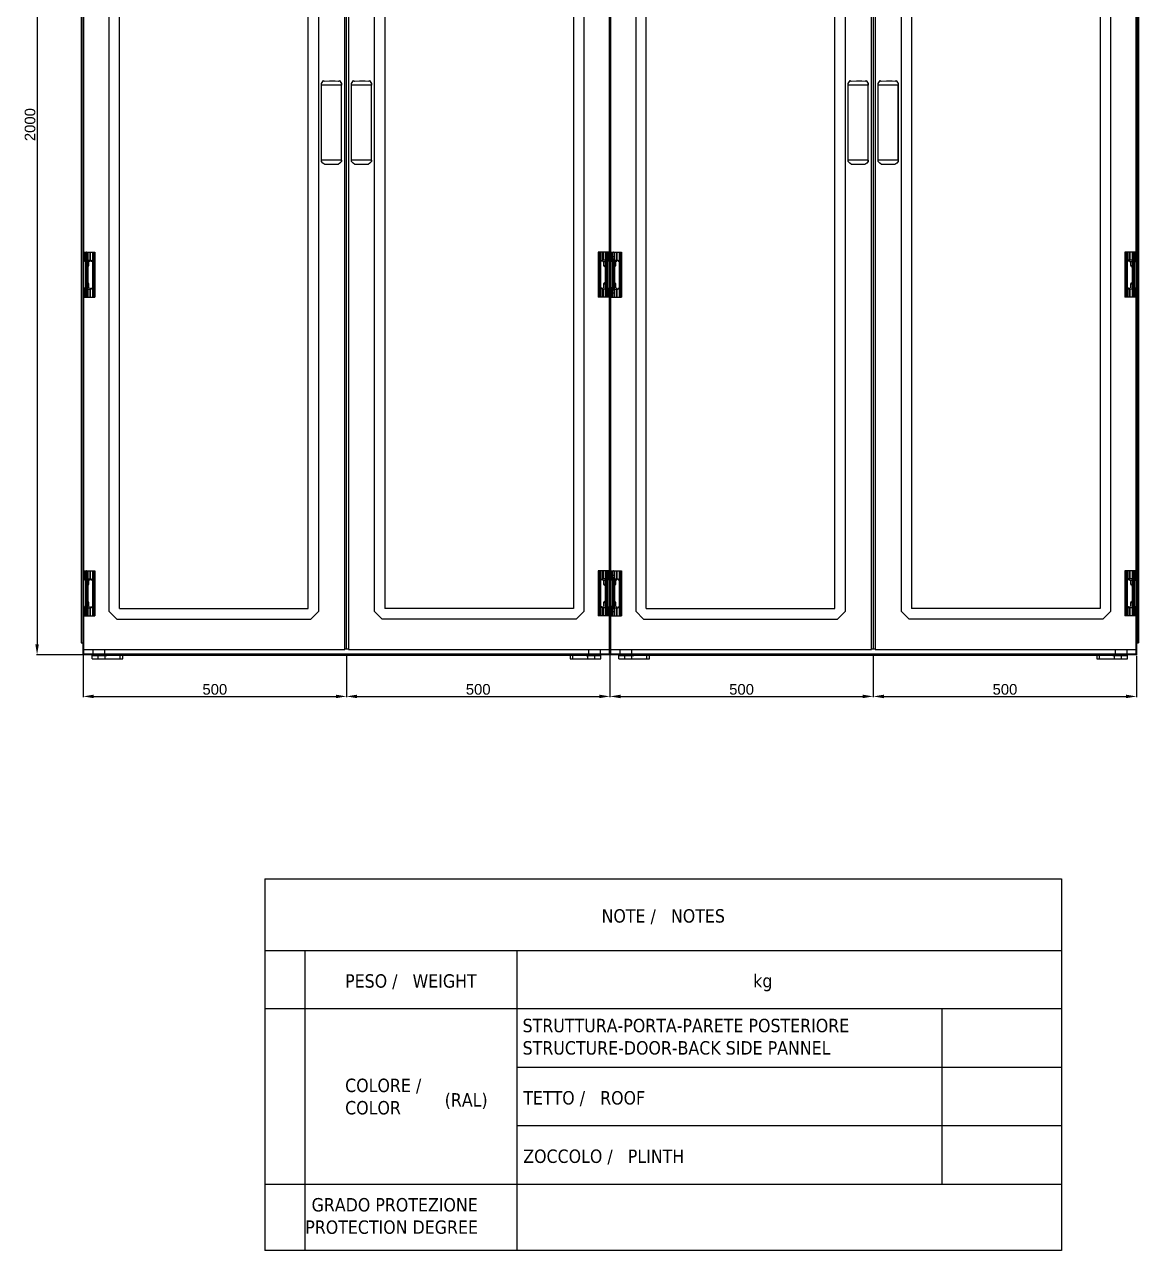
# Model space of a CAD drawing. Header units: millimetres. Extents: x 44489 to 51214, y 26943 to 32352.
# Drawn here: x 46947 to 49045, y 27735 to 30043 of the extents above; entities that cross this region are included whole.
import ezdxf
from ezdxf.enums import TextEntityAlignment as Align

# ---------------------------------------------------------------- set-up
doc = ezdxf.new("R2010")
doc.units = ezdxf.units.MM
doc.styles.add('MtXpl_Tahoma', font='tahoma.ttf')
doc.styles.get("Standard").update_dxf_attribs({"font": 'arial.ttf'})
doc.styles.add('Tahoma', font='tahoma.ttf')

msp = doc.modelspace()

# ---------------------------------------------------------------- linework, layer by layer
at = {"color": 7}
for p, q in [((47057.4, 30850.8), (47057.4, 28866.3)), ((47058.8, 28866.3), (47058.8, 30850.8)), ((47550, 28898.3), (47550, 30850.8)), ((47553.5, 28867.1), (47553.5, 30851.8)), ((47557.1, 30850.8), (47557.1, 28866.3)), ((48047.8, 30850.8), (48047.8, 28866.3)), ((48049.1, 28866.3), (48049.1, 30850.8)), ((48049.4, 30850.8), (48049.4, 28866.3)), ((48050.8, 28866.3), (48050.8, 30850.8)), ((48542, 28898.3), (48542, 30850.8)), ((48545.5, 28867.1), (48545.5, 30851.8)), ((48549.1, 30850.8), (48549.1, 28866.3)), ((49039.8, 30850.8), (49039.8, 28866.3)), ((49041.1, 28866.3), (49041.1, 30850.8)), ((47053.8, 30830.1), (47053.8, 28879.1)), ((47056.5, 30830.1), (47056.5, 28879.1)), ((47057.3, 28879.3), (47057.3, 30830.2)), ((48049.3, 30830.2), (48049.3, 28879.3)), ((48049.3, 28879.3), (48049.3, 30830.2)), ((49041.3, 30830.2), (49041.3, 28879.3)), ((49042, 30830.1), (49042, 28879.1)), ((49044.8, 30830.1), (49044.8, 28879.1)), ((47105.9, 30778.6), (47105.9, 28938.6)), ((47125.9, 28943.6), (47125.9, 30773.6)), ((47480.9, 28943.6), (47480.9, 30773.6)), ((47500.9, 28938.6), (47500.9, 30778.6)), ((47605.6, 30778.6), (47605.6, 28938.6)), ((47625.6, 30773.6), (47625.6, 28943.6)), ((47980.6, 30773.6), (47980.6, 28943.6)), ((48000.6, 28938.6), (48000.6, 30778.6)), ((48097.9, 30778.6), (48097.9, 28938.6)), ((48117.9, 28943.6), (48117.9, 30773.6)), ((48472.9, 28943.6), (48472.9, 30773.6)), ((48492.9, 28938.6), (48492.9, 30778.6)), ((48597.6, 30778.6), (48597.6, 28938.6)), ((48617.6, 30773.6), (48617.6, 28943.6)), ((48972.6, 30773.6), (48972.6, 28943.6)), ((48992.6, 28938.6), (48992.6, 30778.6)), ((47506.1, 29932.4), (47506, 29932.1)), ((47506, 29785.6), (47506, 29932.1)), ((47506.1, 29932.4), (47509.9, 29937.6)), ((47506.2, 29929.4), (47506.1, 29932.4)), ((47506.2, 29787.6), (47506.2, 29929.4)), ((47543.7, 29929.4), (47506.2, 29929.4)), ((47509.9, 29937.6), (47511.4, 29936.8)), ((47511.4, 29936.8), (47521.5, 29937.5)), ((47521.5, 29937.5), (47532, 29937.4)), ((47532, 29937.4), (47538.4, 29936.8)), ((47538.4, 29936.8), (47539.9, 29937.6)), ((47539.9, 29937.6), (47543.8, 29932.4)), ((47543.8, 29932.4), (47543.7, 29929.4)), ((47543.7, 29787.6), (47543.7, 29929.4)), ((47543.9, 29932.1), (47543.8, 29932.4)), ((47543.9, 29785.6), (47543.9, 29932.1)), ((47562.8, 29932.4), (47562.6, 29932.1)), ((47562.6, 29785.6), (47562.6, 29932.1)), ((47562.8, 29932.4), (47566.6, 29937.6)), ((47562.8, 29929.4), (47562.8, 29932.4)), ((47562.8, 29787.6), (47562.8, 29929.4)), ((47600.3, 29929.4), (47562.8, 29929.4)), ((47566.6, 29937.6), (47568.1, 29936.8)), ((47568.1, 29936.8), (47578.1, 29937.5)), ((47578.1, 29937.5), (47588.6, 29937.4)), ((47588.6, 29937.4), (47595.1, 29936.8)), ((47595.1, 29936.8), (47596.6, 29937.6)), ((47596.6, 29937.6), (47600.4, 29932.4)), ((47600.4, 29932.4), (47600.3, 29929.4)), ((47600.3, 29787.6), (47600.3, 29929.4)), ((47600.6, 29932.1), (47600.4, 29932.4)), ((47600.6, 29785.6), (47600.6, 29932.1)), ((48498.1, 29932.4), (48498, 29932.1)), ((48498, 29785.6), (48498, 29932.1)), ((48498.1, 29932.4), (48501.9, 29937.6)), ((48498.2, 29929.4), (48498.1, 29932.4)), ((48498.2, 29787.6), (48498.2, 29929.4)), ((48535.7, 29929.4), (48498.2, 29929.4)), ((48501.9, 29937.6), (48503.4, 29936.8)), ((48503.4, 29936.8), (48513.5, 29937.5)), ((48513.5, 29937.5), (48524, 29937.4)), ((48524, 29937.4), (48530.4, 29936.8)), ((48530.4, 29936.8), (48531.9, 29937.6)), ((48531.9, 29937.6), (48535.8, 29932.4)), ((48535.8, 29932.4), (48535.7, 29929.4)), ((48535.7, 29787.6), (48535.7, 29929.4)), ((48535.9, 29932.1), (48535.8, 29932.4)), ((48535.9, 29785.6), (48535.9, 29932.1)), ((48554.8, 29932.4), (48554.6, 29932.1)), ((48554.6, 29785.6), (48554.6, 29932.1)), ((48554.8, 29932.4), (48558.6, 29937.6)), ((48554.8, 29929.4), (48554.8, 29932.4)), ((48554.8, 29787.6), (48554.8, 29929.4)), ((48592.3, 29929.4), (48554.8, 29929.4)), ((48558.6, 29937.6), (48560.1, 29936.8)), ((48560.1, 29936.8), (48570.1, 29937.5)), ((48570.1, 29937.5), (48580.6, 29937.4)), ((48580.6, 29937.4), (48587.1, 29936.8)), ((48587.1, 29936.8), (48588.6, 29937.6)), ((48588.6, 29937.6), (48592.4, 29932.4)), ((48592.4, 29932.4), (48592.3, 29929.4)), ((48592.3, 29787.6), (48592.3, 29929.4)), ((48592.6, 29932.1), (48592.4, 29932.4)), ((48592.6, 29785.6), (48592.6, 29932.1)), ((47506, 29785.6), (47506.2, 29785.3)), ((47506.2, 29785.3), (47506.2, 29787.6)), ((47543.7, 29787.6), (47506.2, 29787.6)), ((47509, 29782.2), (47506.2, 29785.3)), ((47512.4, 29779.6), (47509, 29782.2)), ((47514.1, 29779.8), (47512.4, 29779.6)), ((47525, 29779.6), (47514.1, 29779.8)), ((47535.7, 29779.8), (47525, 29779.6)), ((47537.4, 29779.6), (47535.7, 29779.8)), ((47540.9, 29782.2), (47537.4, 29779.6)), ((47543.7, 29785.3), (47540.9, 29782.2)), ((47543.7, 29787.6), (47543.7, 29785.3)), ((47543.7, 29785.3), (47543.9, 29785.6)), ((47562.6, 29785.6), (47562.8, 29785.3)), ((47562.8, 29785.3), (47562.8, 29787.6)), ((47600.3, 29787.6), (47562.8, 29787.6)), ((47565.7, 29782.2), (47562.8, 29785.3)), ((47569.1, 29779.6), (47565.7, 29782.2)), ((47570.8, 29779.8), (47569.1, 29779.6)), ((47581.6, 29779.6), (47570.8, 29779.8)), ((47592.4, 29779.8), (47581.6, 29779.6)), ((47594.1, 29779.6), (47592.4, 29779.8)), ((47597.5, 29782.2), (47594.1, 29779.6)), ((47600.4, 29785.3), (47597.5, 29782.2)), ((47600.3, 29787.6), (47600.4, 29785.3)), ((47600.4, 29785.3), (47600.6, 29785.6)), ((48498, 29785.6), (48498.2, 29785.3)), ((48498.2, 29785.3), (48498.2, 29787.6)), ((48535.7, 29787.6), (48498.2, 29787.6)), ((48501, 29782.2), (48498.2, 29785.3)), ((48504.4, 29779.6), (48501, 29782.2)), ((48506.1, 29779.8), (48504.4, 29779.6)), ((48517, 29779.6), (48506.1, 29779.8)), ((48527.7, 29779.8), (48517, 29779.6)), ((48529.4, 29779.6), (48527.7, 29779.8)), ((48532.9, 29782.2), (48529.4, 29779.6)), ((48535.7, 29785.3), (48532.9, 29782.2)), ((48535.7, 29787.6), (48535.7, 29785.3)), ((48535.7, 29785.3), (48535.9, 29785.6)), ((48554.6, 29785.6), (48554.8, 29785.3)), ((48554.8, 29785.3), (48554.8, 29787.6)), ((48592.3, 29787.6), (48554.8, 29787.6)), ((48557.7, 29782.2), (48554.8, 29785.3)), ((48561.1, 29779.6), (48557.7, 29782.2)), ((48562.8, 29779.8), (48561.1, 29779.6)), ((48573.6, 29779.6), (48562.8, 29779.8)), ((48584.4, 29779.8), (48573.6, 29779.6)), ((48586.1, 29779.6), (48584.4, 29779.8)), ((48589.5, 29782.2), (48586.1, 29779.6)), ((48592.4, 29785.3), (48589.5, 29782.2)), ((48592.3, 29787.6), (48592.4, 29785.3)), ((48592.4, 29785.3), (48592.6, 29785.6)), ((47059.8, 29614.8), (47059.8, 29599.8)), ((47059.8, 29614.8), (47079.2, 29614.8)), ((47059.8, 29599.8), (47072.6, 29599.8)), ((47060.3, 29599.8), (47060.3, 29597.3)), ((47070.5, 29597.3), (47060.3, 29597.3)), ((47061.7, 29612.8), (47061.7, 29606.3)), ((47062.4, 29612.8), (47061.7, 29612.8)), ((47061.7, 29606.3), (47065.9, 29606.3)), ((47061.7, 29601.3), (47061.7, 29543.3)), ((47065.9, 29601.3), (47061.7, 29601.3)), ((47062.1, 29601.3), (47062.1, 29543.3)), ((47062.4, 29612.8), (47062.4, 29531.8)), ((47062.4, 29606.3), (47062.4, 29538.3)), ((47062.4, 29597.3), (47062.4, 29589.8)), ((47062.8, 29601.3), (47062.8, 29543.3)), ((47065.1, 29614.8), (47065.1, 29529.8)), ((47065.4, 29614.8), (47065.4, 29599.8)), ((47065.9, 29614.8), (47065.9, 29529.8)), ((47068.3, 29589.8), (47068.3, 29597.3)), ((47070, 29614.8), (47070, 29599.8)), ((47070.5, 29597.3), (47070.5, 29599.8)), ((47070.9, 29599.8), (47070.9, 29614.8)), ((47072.6, 29599.8), (47072.6, 29597.8)), ((47072.6, 29597.8), (47077.5, 29597.8)), ((47074.7, 29614.8), (47074.7, 29597.8)), ((47075, 29597.8), (47075, 29546.8)), ((47076.6, 29614.8), (47076.6, 29529.8)), ((47076.8, 29614.8), (47076.8, 29597.8)), ((47077.5, 29597.8), (47077.5, 29546.8)), ((47079.2, 29614.8), (47079.2, 29529.8)), ((48027.3, 29614.8), (48027.3, 29529.8)), ((48046.7, 29614.8), (48027.3, 29614.8)), ((48029, 29597.8), (48029, 29546.8)), ((48034, 29597.8), (48029, 29597.8)), ((48029.8, 29614.8), (48029.8, 29597.8)), ((48030, 29614.8), (48030, 29529.8)), ((48031.5, 29597.8), (48031.5, 29546.8)), ((48031.9, 29614.8), (48031.9, 29597.8)), ((48046.7, 29599.8), (48034, 29599.8)), ((48034, 29599.8), (48034, 29597.8)), ((48035.6, 29599.8), (48035.6, 29614.8)), ((48036.1, 29597.3), (48036.1, 29599.8)), ((48036.1, 29597.3), (48046.3, 29597.3)), ((48036.5, 29614.8), (48036.5, 29599.8)), ((48038.2, 29589.8), (48038.2, 29597.3)), ((48040.6, 29614.8), (48040.6, 29529.8)), ((48044.8, 29606.3), (48040.6, 29606.3)), ((48040.6, 29601.3), (48044.9, 29601.3)), ((48041.2, 29614.8), (48041.2, 29599.8)), ((48041.4, 29614.8), (48041.4, 29529.8)), ((48043.7, 29601.3), (48043.7, 29543.3)), ((48044.1, 29612.8), (48044.8, 29612.8)), ((48044.1, 29612.8), (48044.1, 29531.8)), ((48044.1, 29606.3), (48044.1, 29538.3)), ((48044.1, 29597.3), (48044.1, 29589.8)), ((48044.4, 29601.3), (48044.4, 29543.3)), ((48044.8, 29612.8), (48044.8, 29606.3)), ((48044.9, 29601.3), (48044.9, 29543.3)), ((48046.3, 29599.8), (48046.3, 29597.3)), ((48046.7, 29614.8), (48046.7, 29599.8)), ((48051.8, 29614.8), (48051.8, 29599.8)), ((48051.8, 29614.8), (48071.2, 29614.8)), ((48051.8, 29599.8), (48064.6, 29599.8)), ((48052.3, 29599.8), (48052.3, 29597.3)), ((48062.5, 29597.3), (48052.3, 29597.3)), ((48053.7, 29612.8), (48053.7, 29606.3)), ((48054.4, 29612.8), (48053.7, 29612.8)), ((48053.7, 29606.3), (48057.9, 29606.3)), ((48053.7, 29601.3), (48053.7, 29543.3)), ((48057.9, 29601.3), (48053.7, 29601.3)), ((48054.1, 29601.3), (48054.1, 29543.3)), ((48054.4, 29612.8), (48054.4, 29531.8)), ((48054.4, 29606.3), (48054.4, 29538.3)), ((48054.4, 29597.3), (48054.4, 29589.8)), ((48054.8, 29601.3), (48054.8, 29543.3)), ((48057.1, 29614.8), (48057.1, 29529.8)), ((48057.4, 29614.8), (48057.4, 29599.8)), ((48057.9, 29614.8), (48057.9, 29529.8)), ((48060.3, 29589.8), (48060.3, 29597.3)), ((48062, 29614.8), (48062, 29599.8)), ((48062.5, 29597.3), (48062.5, 29599.8)), ((48062.9, 29599.8), (48062.9, 29614.8)), ((48064.6, 29599.8), (48064.6, 29597.8)), ((48064.6, 29597.8), (48069.5, 29597.8)), ((48066.7, 29614.8), (48066.7, 29597.8)), ((48067, 29597.8), (48067, 29546.8)), ((48068.6, 29614.8), (48068.6, 29529.8)), ((48068.8, 29614.8), (48068.8, 29597.8)), ((48069.5, 29597.8), (48069.5, 29546.8)), ((48071.2, 29614.8), (48071.2, 29529.8)), ((49019.3, 29614.8), (49019.3, 29529.8)), ((49038.7, 29614.8), (49019.3, 29614.8)), ((49021, 29597.8), (49021, 29546.8)), ((49026, 29597.8), (49021, 29597.8)), ((49021.8, 29614.8), (49021.8, 29597.8)), ((49022, 29614.8), (49022, 29529.8)), ((49023.5, 29597.8), (49023.5, 29546.8)), ((49023.9, 29614.8), (49023.9, 29597.8)), ((49038.7, 29599.8), (49026, 29599.8)), ((49026, 29599.8), (49026, 29597.8)), ((49027.6, 29599.8), (49027.6, 29614.8)), ((49028.1, 29597.3), (49028.1, 29599.8)), ((49028.1, 29597.3), (49038.3, 29597.3)), ((49028.5, 29614.8), (49028.5, 29599.8)), ((49030.2, 29589.8), (49030.2, 29597.3)), ((49032.6, 29614.8), (49032.6, 29529.8)), ((49036.8, 29606.3), (49032.6, 29606.3)), ((49032.6, 29601.3), (49036.9, 29601.3)), ((49033.2, 29614.8), (49033.2, 29599.8)), ((49033.4, 29614.8), (49033.4, 29529.8)), ((49035.7, 29601.3), (49035.7, 29543.3)), ((49036.1, 29612.8), (49036.8, 29612.8)), ((49036.1, 29612.8), (49036.1, 29531.8)), ((49036.1, 29606.3), (49036.1, 29538.3)), ((49036.1, 29597.3), (49036.1, 29589.8)), ((49036.4, 29601.3), (49036.4, 29543.3)), ((49036.8, 29612.8), (49036.8, 29606.3)), ((49036.9, 29601.3), (49036.9, 29543.3)), ((49038.3, 29599.8), (49038.3, 29597.3)), ((49038.7, 29614.8), (49038.7, 29599.8)), ((47068.3, 29589.8), (47062.4, 29589.8)), ((47062.4, 29589.8), (47063.9, 29587.3)), ((47066.9, 29587.3), (47063.9, 29587.3)), ((47066.9, 29587.3), (47068.3, 29589.8)), ((48038.2, 29589.8), (48044.1, 29589.8)), ((48039.7, 29587.3), (48038.2, 29589.8)), ((48039.7, 29587.3), (48042.7, 29587.3)), ((48044.1, 29589.8), (48042.7, 29587.3)), ((48060.3, 29589.8), (48054.4, 29589.8)), ((48054.4, 29589.8), (48055.9, 29587.3)), ((48058.9, 29587.3), (48055.9, 29587.3)), ((48058.9, 29587.3), (48060.3, 29589.8)), ((49030.2, 29589.8), (49036.1, 29589.8)), ((49031.7, 29587.3), (49030.2, 29589.8)), ((49031.7, 29587.3), (49034.7, 29587.3)), ((49036.1, 29589.8), (49034.7, 29587.3)), ((47066.4, 29547.3), (47060.3, 29547.3)), ((47060.3, 29547.3), (47060.3, 29544.8)), ((47063.9, 29557.3), (47062.4, 29554.8)), ((47062.4, 29554.8), (47062.4, 29547.3)), ((47068.3, 29554.8), (47062.4, 29554.8)), ((47066.9, 29557.3), (47063.9, 29557.3)), ((47068.3, 29554.8), (47066.9, 29557.3)), ((47068.3, 29547.3), (47068.3, 29554.8)), ((47070.5, 29544.8), (47070.5, 29547.3)), ((47072.6, 29546.8), (47072.6, 29544.8)), ((47072.6, 29546.8), (47077.5, 29546.8)), ((47074.7, 29546.8), (47074.7, 29529.8)), ((47076.8, 29546.8), (47076.8, 29529.8)), ((48034, 29546.8), (48029, 29546.8)), ((48029.8, 29546.8), (48029.8, 29529.8)), ((48031.9, 29546.8), (48031.9, 29529.8)), ((48034, 29546.8), (48034, 29544.8)), ((48036.1, 29544.8), (48036.1, 29547.3)), ((48038.2, 29554.8), (48039.7, 29557.3)), ((48038.2, 29547.3), (48038.2, 29554.8)), ((48038.2, 29554.8), (48044.1, 29554.8)), ((48039.7, 29557.3), (48042.7, 29557.3)), ((48040.1, 29547.3), (48046.3, 29547.3)), ((48042.7, 29557.3), (48044.1, 29554.8)), ((48044.1, 29554.8), (48044.1, 29547.3)), ((48046.3, 29547.3), (48046.3, 29544.8)), ((48058.4, 29547.3), (48052.3, 29547.3)), ((48052.3, 29547.3), (48052.3, 29544.8)), ((48055.9, 29557.3), (48054.4, 29554.8)), ((48054.4, 29554.8), (48054.4, 29547.3)), ((48060.3, 29554.8), (48054.4, 29554.8)), ((48058.9, 29557.3), (48055.9, 29557.3)), ((48060.3, 29554.8), (48058.9, 29557.3)), ((48060.3, 29547.3), (48060.3, 29554.8)), ((48062.5, 29544.8), (48062.5, 29547.3)), ((48064.6, 29546.8), (48064.6, 29544.8)), ((48064.6, 29546.8), (48069.5, 29546.8)), ((48066.7, 29546.8), (48066.7, 29529.8)), ((48068.8, 29546.8), (48068.8, 29529.8)), ((49026, 29546.8), (49021, 29546.8)), ((49021.8, 29546.8), (49021.8, 29529.8)), ((49023.9, 29546.8), (49023.9, 29529.8)), ((49026, 29546.8), (49026, 29544.8)), ((49028.1, 29544.8), (49028.1, 29547.3)), ((49030.2, 29554.8), (49031.7, 29557.3)), ((49030.2, 29547.3), (49030.2, 29554.8)), ((49030.2, 29554.8), (49036.1, 29554.8)), ((49031.7, 29557.3), (49034.7, 29557.3)), ((49032.1, 29547.3), (49038.3, 29547.3)), ((49034.7, 29557.3), (49036.1, 29554.8)), ((49036.1, 29554.8), (49036.1, 29547.3)), ((49038.3, 29547.3), (49038.3, 29544.8)), ((47059.8, 29544.8), (47059.8, 29529.8)), ((47059.8, 29544.8), (47072.6, 29544.8)), ((47059.8, 29529.8), (47079.2, 29529.8)), ((47065.9, 29543.3), (47061.7, 29543.3)), ((47061.7, 29538.3), (47065.9, 29538.3)), ((47061.7, 29538.3), (47061.7, 29531.8)), ((47062.4, 29531.8), (47061.7, 29531.8)), ((47065.4, 29544.8), (47065.4, 29529.8)), ((47070, 29544.8), (47070, 29529.8)), ((47070.9, 29529.8), (47070.9, 29544.8)), ((48046.7, 29529.8), (48027.3, 29529.8)), ((48046.7, 29544.8), (48034, 29544.8)), ((48035.6, 29529.8), (48035.6, 29544.8)), ((48036.5, 29544.8), (48036.5, 29529.8)), ((48040.6, 29543.3), (48044.9, 29543.3)), ((48044.8, 29538.3), (48040.6, 29538.3)), ((48041.2, 29544.8), (48041.2, 29529.8)), ((48044.1, 29531.8), (48044.8, 29531.8)), ((48044.8, 29538.3), (48044.8, 29531.8)), ((48046.7, 29544.8), (48046.7, 29529.8)), ((48051.8, 29544.8), (48051.8, 29529.8)), ((48051.8, 29544.8), (48064.6, 29544.8)), ((48051.8, 29529.8), (48071.2, 29529.8)), ((48057.9, 29543.3), (48053.7, 29543.3)), ((48053.7, 29538.3), (48057.9, 29538.3)), ((48053.7, 29538.3), (48053.7, 29531.8)), ((48054.4, 29531.8), (48053.7, 29531.8)), ((48057.4, 29544.8), (48057.4, 29529.8)), ((48062, 29544.8), (48062, 29529.8)), ((48062.9, 29529.8), (48062.9, 29544.8)), ((49038.7, 29529.8), (49019.3, 29529.8)), ((49038.7, 29544.8), (49026, 29544.8)), ((49027.6, 29529.8), (49027.6, 29544.8)), ((49028.5, 29544.8), (49028.5, 29529.8)), ((49032.6, 29543.3), (49036.9, 29543.3)), ((49036.8, 29538.3), (49032.6, 29538.3)), ((49033.2, 29544.8), (49033.2, 29529.8)), ((49036.1, 29531.8), (49036.8, 29531.8)), ((49036.8, 29538.3), (49036.8, 29531.8)), ((49038.7, 29544.8), (49038.7, 29529.8)), ((47059.8, 29014.8), (47059.8, 28999.8)), ((47059.8, 29014.8), (47079.2, 29014.8)), ((47059.8, 28999.8), (47072.6, 28999.8)), ((47060.3, 28999.8), (47060.3, 28997.3)), ((47070.5, 28997.3), (47060.3, 28997.3)), ((47061.7, 29012.8), (47061.7, 29006.3)), ((47062.4, 29012.8), (47061.7, 29012.8)), ((47061.7, 29006.3), (47065.9, 29006.3)), ((47061.7, 29001.3), (47061.7, 28943.3)), ((47065.9, 29001.3), (47061.7, 29001.3)), ((47062.1, 29001.3), (47062.1, 28943.3)), ((47062.4, 29012.8), (47062.4, 28931.8)), ((47062.4, 29006.3), (47062.4, 28938.3)), ((47062.4, 28997.3), (47062.4, 28989.8)), ((47062.8, 29001.3), (47062.8, 28943.3)), ((47065.1, 29014.8), (47065.1, 28929.8)), ((47065.4, 29014.8), (47065.4, 28999.8)), ((47065.9, 29014.8), (47065.9, 28929.8)), ((47068.3, 28989.8), (47068.3, 28997.3)), ((47070, 29014.8), (47070, 28999.8)), ((47070.5, 28997.3), (47070.5, 28999.8)), ((47070.9, 28999.8), (47070.9, 29014.8)), ((47072.6, 28999.8), (47072.6, 28997.8)), ((47072.6, 28997.8), (47077.5, 28997.8)), ((47074.7, 29014.8), (47074.7, 28997.8)), ((47075, 28997.8), (47075, 28946.8)), ((47076.6, 29014.8), (47076.6, 28929.8)), ((47076.8, 29014.8), (47076.8, 28997.8)), ((47077.5, 28997.8), (47077.5, 28946.8)), ((47079.2, 29014.8), (47079.2, 28929.8)), ((48027.3, 29014.8), (48027.3, 28929.8)), ((48046.7, 29014.8), (48027.3, 29014.8)), ((48029, 28997.8), (48029, 28946.8)), ((48034, 28997.8), (48029, 28997.8)), ((48029.8, 29014.8), (48029.8, 28997.8)), ((48030, 29014.8), (48030, 28929.8)), ((48031.5, 28997.8), (48031.5, 28946.8)), ((48031.9, 29014.8), (48031.9, 28997.8)), ((48046.7, 28999.8), (48034, 28999.8)), ((48034, 28999.8), (48034, 28997.8)), ((48035.6, 28999.8), (48035.6, 29014.8)), ((48036.1, 28997.3), (48036.1, 28999.8)), ((48036.1, 28997.3), (48046.3, 28997.3)), ((48036.5, 29014.8), (48036.5, 28999.8)), ((48038.2, 28989.8), (48038.2, 28997.3)), ((48040.6, 29014.8), (48040.6, 28929.8)), ((48044.8, 29006.3), (48040.6, 29006.3)), ((48040.6, 29001.3), (48044.9, 29001.3)), ((48041.2, 29014.8), (48041.2, 28999.8)), ((48041.4, 29014.8), (48041.4, 28929.8)), ((48043.7, 29001.3), (48043.7, 28943.3)), ((48044.1, 29012.8), (48044.8, 29012.8)), ((48044.1, 29012.8), (48044.1, 28931.8)), ((48044.1, 29006.3), (48044.1, 28938.3)), ((48044.1, 28997.3), (48044.1, 28989.8)), ((48044.4, 29001.3), (48044.4, 28943.3)), ((48044.8, 29012.8), (48044.8, 29006.3)), ((48044.9, 29001.3), (48044.9, 28943.3)), ((48046.3, 28999.8), (48046.3, 28997.3)), ((48046.7, 29014.8), (48046.7, 28999.8)), ((48051.8, 29014.8), (48051.8, 28999.8)), ((48051.8, 29014.8), (48071.2, 29014.8)), ((48051.8, 28999.8), (48064.6, 28999.8)), ((48052.3, 28999.8), (48052.3, 28997.3)), ((48062.5, 28997.3), (48052.3, 28997.3)), ((48053.7, 29012.8), (48053.7, 29006.3)), ((48054.4, 29012.8), (48053.7, 29012.8)), ((48053.7, 29006.3), (48057.9, 29006.3)), ((48053.7, 29001.3), (48053.7, 28943.3)), ((48057.9, 29001.3), (48053.7, 29001.3)), ((48054.1, 29001.3), (48054.1, 28943.3)), ((48054.4, 29012.8), (48054.4, 28931.8)), ((48054.4, 29006.3), (48054.4, 28938.3)), ((48054.4, 28997.3), (48054.4, 28989.8)), ((48054.8, 29001.3), (48054.8, 28943.3)), ((48057.1, 29014.8), (48057.1, 28929.8)), ((48057.4, 29014.8), (48057.4, 28999.8)), ((48057.9, 29014.8), (48057.9, 28929.8)), ((48060.3, 28989.8), (48060.3, 28997.3)), ((48062, 29014.8), (48062, 28999.8)), ((48062.5, 28997.3), (48062.5, 28999.8)), ((48062.9, 28999.8), (48062.9, 29014.8)), ((48064.6, 28999.8), (48064.6, 28997.8)), ((48064.6, 28997.8), (48069.5, 28997.8)), ((48066.7, 29014.8), (48066.7, 28997.8)), ((48067, 28997.8), (48067, 28946.8)), ((48068.6, 29014.8), (48068.6, 28929.8)), ((48068.8, 29014.8), (48068.8, 28997.8)), ((48069.5, 28997.8), (48069.5, 28946.8)), ((48071.2, 29014.8), (48071.2, 28929.8)), ((49019.3, 29014.8), (49019.3, 28929.8)), ((49038.7, 29014.8), (49019.3, 29014.8)), ((49021, 28997.8), (49021, 28946.8)), ((49026, 28997.8), (49021, 28997.8)), ((49021.8, 29014.8), (49021.8, 28997.8)), ((49022, 29014.8), (49022, 28929.8)), ((49023.5, 28997.8), (49023.5, 28946.8)), ((49023.9, 29014.8), (49023.9, 28997.8)), ((49038.7, 28999.8), (49026, 28999.8)), ((49026, 28999.8), (49026, 28997.8)), ((49027.6, 28999.8), (49027.6, 29014.8)), ((49028.1, 28997.3), (49028.1, 28999.8)), ((49028.1, 28997.3), (49038.3, 28997.3)), ((49028.5, 29014.8), (49028.5, 28999.8)), ((49030.2, 28989.8), (49030.2, 28997.3)), ((49032.6, 29014.8), (49032.6, 28929.8)), ((49036.8, 29006.3), (49032.6, 29006.3)), ((49032.6, 29001.3), (49036.9, 29001.3)), ((49033.2, 29014.8), (49033.2, 28999.8)), ((49033.4, 29014.8), (49033.4, 28929.8)), ((49035.7, 29001.3), (49035.7, 28943.3)), ((49036.1, 29012.8), (49036.8, 29012.8)), ((49036.1, 29012.8), (49036.1, 28931.8)), ((49036.1, 29006.3), (49036.1, 28938.3)), ((49036.1, 28997.3), (49036.1, 28989.8)), ((49036.4, 29001.3), (49036.4, 28943.3)), ((49036.8, 29012.8), (49036.8, 29006.3)), ((49036.9, 29001.3), (49036.9, 28943.3)), ((49038.3, 28999.8), (49038.3, 28997.3)), ((49038.7, 29014.8), (49038.7, 28999.8)), ((47068.3, 28989.8), (47062.4, 28989.8)), ((47062.4, 28989.8), (47063.9, 28987.3)), ((47066.9, 28987.3), (47063.9, 28987.3)), ((47066.9, 28987.3), (47068.3, 28989.8)), ((48038.2, 28989.8), (48044.1, 28989.8)), ((48039.7, 28987.3), (48038.2, 28989.8)), ((48039.7, 28987.3), (48042.7, 28987.3)), ((48044.1, 28989.8), (48042.7, 28987.3)), ((48060.3, 28989.8), (48054.4, 28989.8)), ((48054.4, 28989.8), (48055.9, 28987.3)), ((48058.9, 28987.3), (48055.9, 28987.3)), ((48058.9, 28987.3), (48060.3, 28989.8)), ((49030.2, 28989.8), (49036.1, 28989.8)), ((49031.7, 28987.3), (49030.2, 28989.8)), ((49031.7, 28987.3), (49034.7, 28987.3)), ((49036.1, 28989.8), (49034.7, 28987.3)), ((47066.4, 28947.3), (47060.3, 28947.3)), ((47060.3, 28947.3), (47060.3, 28944.8)), ((47063.9, 28957.3), (47062.4, 28954.8)), ((47062.4, 28954.8), (47062.4, 28947.3)), ((47068.3, 28954.8), (47062.4, 28954.8)), ((47066.9, 28957.3), (47063.9, 28957.3)), ((47068.3, 28954.8), (47066.9, 28957.3)), ((47068.3, 28947.3), (47068.3, 28954.8)), ((47070.5, 28944.8), (47070.5, 28947.3)), ((47072.6, 28946.8), (47072.6, 28944.8)), ((47072.6, 28946.8), (47077.5, 28946.8)), ((47074.7, 28946.8), (47074.7, 28929.8)), ((47076.8, 28946.8), (47076.8, 28929.8)), ((48034, 28946.8), (48029, 28946.8)), ((48029.8, 28946.8), (48029.8, 28929.8)), ((48031.9, 28946.8), (48031.9, 28929.8)), ((48034, 28946.8), (48034, 28944.8)), ((48036.1, 28944.8), (48036.1, 28947.3)), ((48038.2, 28954.8), (48039.7, 28957.3)), ((48038.2, 28947.3), (48038.2, 28954.8)), ((48038.2, 28954.8), (48044.1, 28954.8)), ((48039.7, 28957.3), (48042.7, 28957.3)), ((48040.1, 28947.3), (48046.3, 28947.3)), ((48042.7, 28957.3), (48044.1, 28954.8)), ((48044.1, 28954.8), (48044.1, 28947.3)), ((48046.3, 28947.3), (48046.3, 28944.8)), ((48058.4, 28947.3), (48052.3, 28947.3)), ((48052.3, 28947.3), (48052.3, 28944.8)), ((48055.9, 28957.3), (48054.4, 28954.8)), ((48054.4, 28954.8), (48054.4, 28947.3)), ((48060.3, 28954.8), (48054.4, 28954.8)), ((48058.9, 28957.3), (48055.9, 28957.3)), ((48060.3, 28954.8), (48058.9, 28957.3)), ((48060.3, 28947.3), (48060.3, 28954.8)), ((48062.5, 28944.8), (48062.5, 28947.3)), ((48064.6, 28946.8), (48064.6, 28944.8)), ((48064.6, 28946.8), (48069.5, 28946.8)), ((48066.7, 28946.8), (48066.7, 28929.8)), ((48068.8, 28946.8), (48068.8, 28929.8)), ((49026, 28946.8), (49021, 28946.8)), ((49021.8, 28946.8), (49021.8, 28929.8)), ((49023.9, 28946.8), (49023.9, 28929.8)), ((49026, 28946.8), (49026, 28944.8)), ((49028.1, 28944.8), (49028.1, 28947.3)), ((49030.2, 28954.8), (49031.7, 28957.3)), ((49030.2, 28947.3), (49030.2, 28954.8)), ((49030.2, 28954.8), (49036.1, 28954.8)), ((49031.7, 28957.3), (49034.7, 28957.3)), ((49032.1, 28947.3), (49038.3, 28947.3)), ((49034.7, 28957.3), (49036.1, 28954.8)), ((49036.1, 28954.8), (49036.1, 28947.3)), ((49038.3, 28947.3), (49038.3, 28944.8)), ((47059.8, 28944.8), (47059.8, 28929.8)), ((47059.8, 28944.8), (47072.6, 28944.8)), ((47059.8, 28929.8), (47079.2, 28929.8)), ((47065.9, 28943.3), (47061.7, 28943.3)), ((47061.7, 28938.3), (47065.9, 28938.3)), ((47061.7, 28938.3), (47061.7, 28931.8)), ((47062.4, 28931.8), (47061.7, 28931.8)), ((47065.4, 28944.8), (47065.4, 28929.8)), ((47070, 28944.8), (47070, 28929.8)), ((47070.9, 28929.8), (47070.9, 28944.8)), ((47105.9, 28938.6), (47120.9, 28923.6)), ((47120.9, 28923.6), (47485.9, 28923.6)), ((47125.9, 28943.6), (47480.9, 28943.6)), ((47485.9, 28923.6), (47500.9, 28938.6)), ((47605.6, 28938.6), (47620.6, 28923.6)), ((47985.6, 28923.6), (47620.6, 28923.6)), ((47980.6, 28943.6), (47625.6, 28943.6)), ((47985.6, 28923.6), (48000.6, 28938.6)), ((48046.7, 28929.8), (48027.3, 28929.8)), ((48046.7, 28944.8), (48034, 28944.8)), ((48035.6, 28929.8), (48035.6, 28944.8)), ((48036.5, 28944.8), (48036.5, 28929.8)), ((48040.6, 28943.3), (48044.9, 28943.3)), ((48044.8, 28938.3), (48040.6, 28938.3)), ((48041.2, 28944.8), (48041.2, 28929.8)), ((48044.1, 28931.8), (48044.8, 28931.8)), ((48044.8, 28938.3), (48044.8, 28931.8)), ((48046.7, 28944.8), (48046.7, 28929.8)), ((48051.8, 28944.8), (48051.8, 28929.8)), ((48051.8, 28944.8), (48064.6, 28944.8)), ((48051.8, 28929.8), (48071.2, 28929.8)), ((48057.9, 28943.3), (48053.7, 28943.3)), ((48053.7, 28938.3), (48057.9, 28938.3)), ((48053.7, 28938.3), (48053.7, 28931.8)), ((48054.4, 28931.8), (48053.7, 28931.8)), ((48057.4, 28944.8), (48057.4, 28929.8)), ((48062, 28944.8), (48062, 28929.8)), ((48062.9, 28929.8), (48062.9, 28944.8)), ((48097.9, 28938.6), (48112.9, 28923.6)), ((48112.9, 28923.6), (48477.9, 28923.6)), ((48117.9, 28943.6), (48472.9, 28943.6)), ((48477.9, 28923.6), (48492.9, 28938.6)), ((48597.6, 28938.6), (48612.6, 28923.6)), ((48977.6, 28923.6), (48612.6, 28923.6)), ((48972.6, 28943.6), (48617.6, 28943.6)), ((48977.6, 28923.6), (48992.6, 28938.6)), ((49038.7, 28929.8), (49019.3, 28929.8)), ((49038.7, 28944.8), (49026, 28944.8)), ((49027.6, 28929.8), (49027.6, 28944.8)), ((49028.5, 28944.8), (49028.5, 28929.8)), ((49032.6, 28943.3), (49036.9, 28943.3)), ((49036.8, 28938.3), (49032.6, 28938.3)), ((49033.2, 28944.8), (49033.2, 28929.8)), ((49036.1, 28931.8), (49036.8, 28931.8)), ((49036.8, 28938.3), (49036.8, 28931.8)), ((49038.7, 28944.8), (49038.7, 28929.8)), ((47053.8, 28879.1), (47057.4, 28879.1)), ((47057.3, 28856.3), (47057.3, 28879.3)), ((47550, 28866.3), (47550, 28898.3)), ((48049.3, 28879.3), (48049.3, 28856.3)), ((48049.3, 28856.3), (48049.3, 28879.3)), ((48542, 28866.3), (48542, 28898.3)), ((49041.1, 28879.1), (49044.8, 28879.1)), ((49041.3, 28879.3), (49041.3, 28856.3)), ((47075.8, 28856.3), (47057.3, 28856.3)), ((47057.4, 28866.3), (47550, 28866.3)), ((47058.8, 28857.8), (47058.8, 28866.3)), ((47075.8, 28857.8), (47058.8, 28857.8)), ((47074.3, 28855.1), (47075.8, 28855.1)), ((47074.3, 28849.1), (47074.3, 28855.1)), ((47075.8, 28866.1), (47075.8, 28855.1)), ((48030.8, 28857.8), (47075.8, 28857.8)), ((48030.8, 28856.3), (47075.8, 28856.3)), ((47075.8, 28855.1), (47080, 28855.1)), ((47080, 28855.1), (47102.1, 28855.1)), ((47085.6, 28849.1), (47085.6, 28855.1)), ((47097.8, 28866.1), (47097.8, 28855.1)), ((48008.8, 28857.9), (47097.8, 28857.9)), ((47098.7, 28849.1), (47098.7, 28855.1)), ((48004.4, 28855.1), (47102.1, 28855.1)), ((47127, 28849.1), (47127, 28855.1)), ((47132, 28849.1), (47132, 28855.1)), ((47557.1, 28867.1), (47550, 28867.1)), ((47557.1, 28866.3), (48049.1, 28866.3)), ((47974.6, 28855.1), (47974.6, 28849.1)), ((47979.5, 28849.1), (47979.5, 28855.1)), ((48004.4, 28855.1), (48026.5, 28855.1)), ((48007.8, 28849.1), (48007.8, 28855.1)), ((48008.8, 28866.1), (48008.8, 28855.1)), ((48021, 28849.1), (48021, 28855.1)), ((48026.5, 28855.1), (48030.8, 28855.1)), ((48030.8, 28866.1), (48030.8, 28855.1)), ((48047.8, 28857.8), (48030.8, 28857.8)), ((48049.3, 28856.3), (48030.8, 28856.3)), ((48030.8, 28855.1), (48032.2, 28855.1)), ((48032.2, 28849.1), (48032.2, 28855.1)), ((48047.8, 28866.3), (48047.8, 28857.8)), ((48067.8, 28856.3), (48049.3, 28856.3)), ((48049.4, 28866.3), (48542, 28866.3)), ((48050.8, 28857.8), (48050.8, 28866.3)), ((48067.8, 28857.8), (48050.8, 28857.8)), ((48066.3, 28855.1), (48067.8, 28855.1)), ((48066.3, 28849.1), (48066.3, 28855.1)), ((48067.8, 28866.1), (48067.8, 28855.1)), ((49022.8, 28857.8), (48067.8, 28857.8)), ((49022.8, 28856.3), (48067.8, 28856.3)), ((48067.8, 28855.1), (48072, 28855.1)), ((48072, 28855.1), (48094.1, 28855.1)), ((48077.6, 28849.1), (48077.6, 28855.1)), ((48089.8, 28866.1), (48089.8, 28855.1)), ((49000.8, 28857.9), (48089.8, 28857.9)), ((48090.7, 28849.1), (48090.7, 28855.1)), ((48996.4, 28855.1), (48094.1, 28855.1)), ((48119, 28849.1), (48119, 28855.1)), ((48124, 28849.1), (48124, 28855.1)), ((48549.1, 28867.1), (48542, 28867.1)), ((48549.1, 28866.3), (49041.1, 28866.3)), ((48966.6, 28855.1), (48966.6, 28849.1)), ((48971.5, 28849.1), (48971.5, 28855.1)), ((48996.4, 28855.1), (49018.5, 28855.1)), ((48999.8, 28849.1), (48999.8, 28855.1)), ((49000.8, 28866.1), (49000.8, 28855.1)), ((49013, 28849.1), (49013, 28855.1)), ((49018.5, 28855.1), (49022.8, 28855.1)), ((49022.8, 28866.1), (49022.8, 28855.1)), ((49039.8, 28857.8), (49022.8, 28857.8)), ((49041.3, 28856.3), (49022.8, 28856.3)), ((49022.8, 28855.1), (49024.2, 28855.1)), ((49024.2, 28849.1), (49024.2, 28855.1)), ((49039.8, 28866.3), (49039.8, 28857.8)), ((47074.3, 28849.1), (47132, 28849.1)), ((47974.6, 28849.1), (48032.2, 28849.1)), ((48066.3, 28849.1), (48124, 28849.1)), ((48966.6, 28849.1), (49024.2, 28849.1)), ((47399.8, 28435), (48899.8, 28435)), ((47399.8, 28435), (47399.8, 27735)), ((48899.8, 28435), (48899.8, 27735)), ((47399.8, 28300), (48899.8, 28300)), ((47399.8, 28300), (47474.8, 28300)), ((47474.8, 28300), (47474.8, 27735)), ((47474.8, 28300), (47774.8, 28300)), ((47874.3, 28300), (47874.3, 27742.2)), ((48674.8, 28190), (47399.8, 28190)), ((48674.8, 27860), (48674.8, 28190)), ((48899.8, 28190), (48674.8, 28190)), ((47874.3, 28080), (48899.8, 28080)), ((47874.3, 28080), (48374.8, 28080)), ((47874.3, 28080), (48674.8, 28080)), ((48899.8, 27970), (47874.3, 27970)), ((47399.8, 27860), (48899.8, 27860)), ((47774.8, 27860), (48374.8, 27860)), ((47874.3, 27860), (47874.3, 27735)), ((48899.8, 27735), (47399.8, 27735))]:
    msp.add_line(p, q, dxfattribs=at)
at = {"color": 7, "ltscale": 0.25}
for p, q in [((46970.6, 30833.3), (46970.6, 28876.3)), ((47056.6, 28856.3), (46969.3, 28856.3)), ((47057.3, 28855.7), (47057.3, 28777)), ((47553.3, 28855.7), (47553.3, 28777)), ((47553.3, 28854.5), (47553.3, 28777)), ((48049.3, 28855.7), (48049.3, 28777)), ((48049.3, 28854.5), (48049.3, 28777)), ((48545.3, 28855.7), (48545.3, 28777)), ((48545.3, 28854.5), (48545.3, 28777)), ((49041.3, 28854.5), (49041.3, 28777)), ((47077.3, 28778.2), (47533.3, 28778.2)), ((47573.3, 28778.2), (48029.3, 28778.2)), ((48069.3, 28778.2), (48525.3, 28778.2)), ((48565.3, 28778.2), (49021.3, 28778.2))]:
    msp.add_line(p, q, dxfattribs=at)
at = {"color": 7}
for centre, start_param, end_param in [((47063.7, 29612.8), 3.141593, 4.712389), ((47064.3, 29612.8), 3.141593, 4.712389), ((48055.7, 29612.8), 3.141593, 4.712389), ((48056.3, 29612.8), 3.141593, 4.712389), ((47063.7, 29531.8), 4.712389, 6.283185), ((47064.3, 29531.8), 4.712389, 6.283185), ((48055.7, 29531.8), 4.712389, 6.283185), ((48056.3, 29531.8), 4.712389, 6.283185), ((47063.7, 29012.8), 3.141593, 4.712389), ((47064.3, 29012.8), 3.141593, 4.712389), ((48055.7, 29012.8), 3.141593, 4.712389), ((48056.3, 29012.8), 3.141593, 4.712389), ((47063.7, 28931.8), 4.712389, 6.283185), ((47064.3, 28931.8), 4.712389, 6.283185), ((48055.7, 28931.8), 4.712389, 6.283185), ((48056.3, 28931.8), 4.712389, 6.283185)]:
    msp.add_ellipse(centre, major_axis=(0, -2), ratio=0.965926, start_param=start_param, end_param=end_param, dxfattribs=at)
at = {"color": 7, "extrusion": (0, 0, -1)}
for centre, start_param, end_param in [((48042.2, 29612.8), 3.141593, 4.712389), ((48042.9, 29612.8), 3.141593, 4.712389), ((49034.2, 29612.8), 3.141593, 4.712389), ((49034.9, 29612.8), 3.141593, 4.712389), ((48042.2, 29531.8), 4.712389, 6.283185), ((48042.9, 29531.8), 4.712389, 6.283185), ((49034.2, 29531.8), 4.712389, 6.283185), ((49034.9, 29531.8), 4.712389, 6.283185), ((48042.2, 29012.8), 3.141593, 4.712389), ((48042.9, 29012.8), 3.141593, 4.712389), ((49034.2, 29012.8), 3.141593, 4.712389), ((49034.9, 29012.8), 3.141593, 4.712389), ((48042.2, 28931.8), 4.712389, 6.283185), ((48042.9, 28931.8), 4.712389, 6.283185), ((49034.2, 28931.8), 4.712389, 6.283185), ((49034.9, 28931.8), 4.712389, 6.283185)]:
    msp.add_ellipse(centre, major_axis=(0, -2), ratio=0.965926, start_param=start_param, end_param=end_param, dxfattribs=at)
at = {"color": 7, "ltscale": 0.25}
for points in [[(46967.3, 28876.3), (46973.9, 28876.3), (46970.6, 28856.3)], [(47077.3, 28781.5), (47077.3, 28774.9), (47057.3, 28778.2)], [(47533.3, 28781.5), (47533.3, 28774.9), (47553.3, 28778.2)], [(47573.3, 28781.5), (47573.3, 28774.9), (47553.3, 28778.2)], [(48029.3, 28781.5), (48029.3, 28774.9), (48049.3, 28778.2)], [(48069.3, 28781.5), (48069.3, 28774.9), (48049.3, 28778.2)], [(48525.3, 28781.5), (48525.3, 28774.9), (48545.3, 28778.2)], [(48565.3, 28781.5), (48565.3, 28774.9), (48545.3, 28778.2)], [(49021.3, 28781.5), (49021.3, 28774.9), (49041.3, 28778.2)]]:
    msp.add_solid(points, dxfattribs=at)

# ---------------------------------------------------------------- texts
at = {"color": 7, "style": 'Tahoma'}
for s, p in [('NOTE /   NOTES', (48149.8, 28365)), ('PESO /   WEIGHT', (47674.6, 28242.5)), ('kg', (48337.3, 28242.8))]:
    msp.add_text(s, height=25.25, dxfattribs=at).set_placement(p, align=Align.MIDDLE_CENTER)
at = {"color": 7, "style": 'MtXpl_Tahoma'}
for s, p in [('STRUTTURA-PORTA-PARETE POSTERIORE', (47884.9, 28146)), ('STRUCTURE-DOOR-BACK SIDE PANNEL', (47884.9, 28103.9)), ('COLORE /', (47550.8, 28033.3)), ('COLOR', (47550.8, 27991.2)), (' GRADO PROTEZIONE', (47478.1, 27808.5)), ('PROTECTION DEGREE', (47475.6, 27766.4))]:
    msp.add_text(s, height=25.25, dxfattribs=at).set_placement(p)
at = {"color": 7, "style": 'Tahoma'}
for s, p in [('(RAL)', (47738.2, 28018.6)), ('TETTO /   ROOF', (47886.2, 28022.5)), ('ZOCCOLO /   PLINTH', (47886.2, 27912.5))]:
    msp.add_text(s, height=25.25, dxfattribs=at).set_placement(p, align=Align.MIDDLE_LEFT)
at = {"color": 7, "ltscale": 0.25, "insert": (46957.4, 29854.8), "char_height": 20, "attachment_point": 5, "rotation": 90}
msp.add_mtext('2000', dxfattribs=at)
at = {"color": 7, "ltscale": 0.25, "char_height": 20, "attachment_point": 5}
for insert in [(47305.3, 28791.4), (47801.3, 28791.4), (48297.3, 28791.4), (48793.3, 28791.4)]:
    msp.add_mtext('500', dxfattribs=dict(at, insert=insert))

doc.saveas('drawing.dxf')
